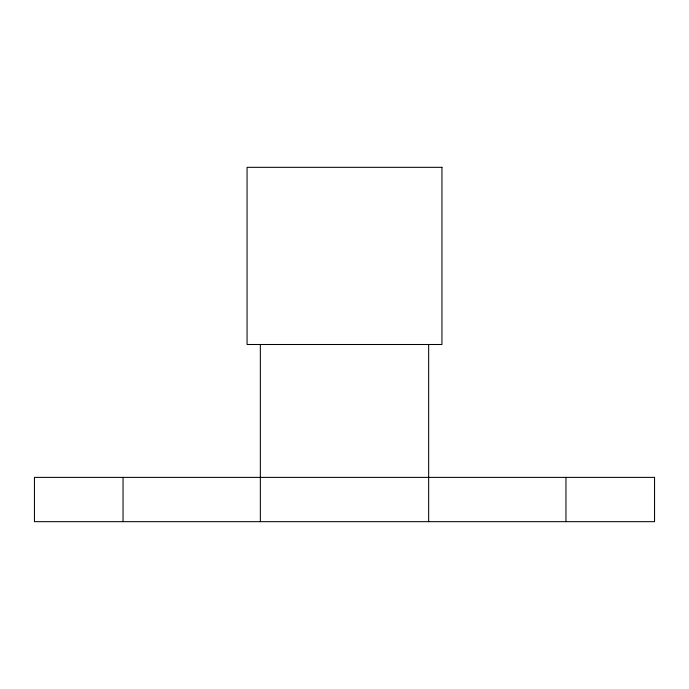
<?xml version="1.0" encoding="UTF-8"?>
<svg xmlns="http://www.w3.org/2000/svg" width="689" height="689" viewBox="0 0 689 689"><rect width="100%" height="100%" fill="white"/><g stroke="black" fill="none" stroke-linecap="round" stroke-linejoin="round"><path stroke-width="1.03" d="M565.962 477.382L565.962 521.668M428.653 344.5L428.653 521.668M260.347 344.5L260.347 521.668M123.038 477.382L123.038 521.668M441.942 167.332L247.058 167.332L247.058 344.5L441.942 344.5L441.942 167.332M654.55 477.382L34.45 477.382L34.45 521.668L654.55 521.668L654.55 477.382"/></g></svg>
